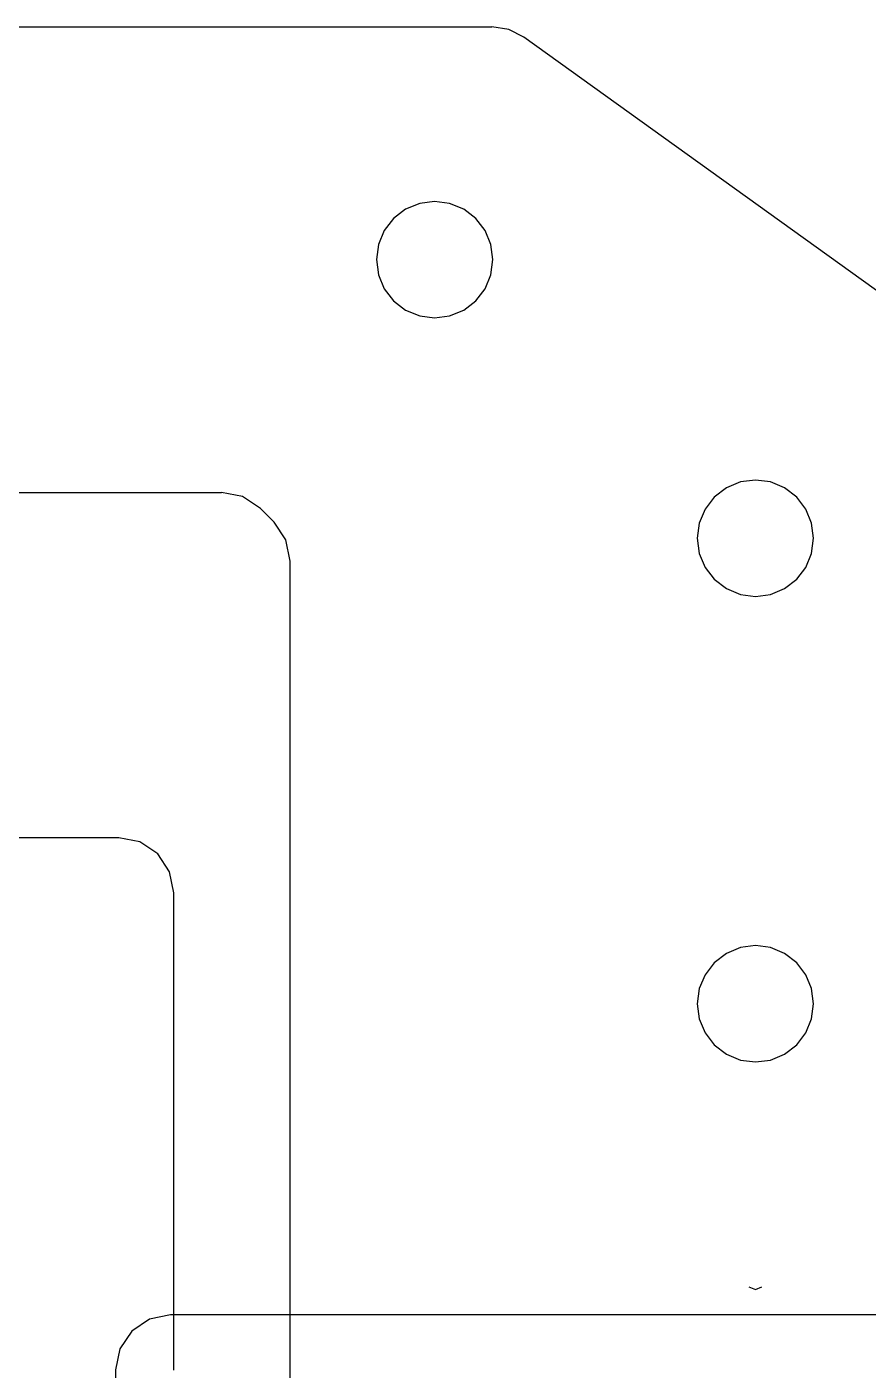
# Model space of a CAD drawing. Extents: x -257 to 298, y -311 to 343.
# Drawn here: x -42.4 to 6.6, y 72.3 to 150.4 of the extents above; entities that cross this region are included whole.
import ezdxf

# ---------------------------------------------------------------- set-up
doc = ezdxf.new("R2010")
doc.units = 0

msp = doc.modelspace()

# ---------------------------------------------------------------- linework, layer by layer
at = {"layer": 'Layer 1'}
for p, q in [((-108.99, 150.449), (-15.3464, 150.449)), ((-108.99, 150.449), (-15.3464, 150.449)), ((-108.99, 150.449), (-15.3464, 150.449)), ((-108.99, 150.449), (-15.3464, 150.449)), ((-108.99, 150.449), (-15.3464, 150.449)), ((-108.99, 150.449), (-15.3464, 150.449)), ((-108.99, 150.449), (-15.3464, 150.449)), ((-108.99, 150.449), (-15.3464, 150.449)), ((-108.99, 150.449), (-15.3464, 150.449)), ((-108.99, 150.449), (-15.3464, 150.449)), ((-14.365326, 150.295391), (-15.34632, 150.449466)), ((-14.365326, 150.295391), (-15.34632, 150.449466)), ((-14.365326, 150.295391), (-15.34632, 150.449466)), ((-14.365326, 150.295391), (-15.34632, 150.449466)), ((-14.365326, 150.295391), (-15.34632, 150.449466)), ((-14.365326, 150.295391), (-15.34632, 150.449466)), ((-14.365326, 150.295391), (-15.34632, 150.449466)), ((-14.365326, 150.295391), (-15.34632, 150.449466)), ((-14.365326, 150.295391), (-15.34632, 150.449466)), ((-14.365326, 150.295391), (-15.34632, 150.449466)), ((-13.4788, 149.848), (-14.365326, 150.295391)), ((-13.4788, 149.848), (-14.365326, 150.295391)), ((-13.4788, 149.848), (-14.365326, 150.295391)), ((-13.4788, 149.848), (-14.365326, 150.295391)), ((-13.4788, 149.848), (-14.365326, 150.295391)), ((-13.4788, 149.848), (-14.365326, 150.295391)), ((-13.4788, 149.848), (-14.365326, 150.295391)), ((-13.4788, 149.848), (-14.365326, 150.295391)), ((-13.4788, 149.848), (-14.365326, 150.295391)), ((-13.4788, 149.848), (-14.365326, 150.295391)), ((25.7608, 121.647), (-13.4788, 149.848)), ((25.7608, 121.647), (-13.4788, 149.848)), ((25.7608, 121.647), (-13.4788, 149.848)), ((25.7608, 121.647), (-13.4788, 149.848)), ((25.7608, 121.647), (-13.4788, 149.848)), ((25.7608, 121.647), (-13.4788, 149.848)), ((25.7608, 121.647), (-13.4788, 149.848)), ((25.7608, 121.647), (-13.4788, 149.848)), ((25.7608, 121.647), (-13.4788, 149.848)), ((25.7608, 121.647), (-13.4788, 149.848)), ((-19.548125, 140.175228), (-20.371995, 139.834934)), ((-19.548125, 140.175228), (-20.371995, 139.834934)), ((-19.548125, 140.175228), (-20.371995, 139.834934)), ((-19.548125, 140.175228), (-20.371995, 139.834934)), ((-19.548125, 140.175228), (-20.371995, 139.834934)), ((-19.548125, 140.175228), (-20.371995, 139.834934)), ((-19.548125, 140.175228), (-20.371995, 139.834934)), ((-19.548125, 140.175228), (-20.371995, 139.834934)), ((-19.548125, 140.175228), (-20.371995, 139.834934)), ((-19.548125, 140.175228), (-20.371995, 139.834934)), ((-18.678665, 140.28866), (-19.548125, 140.175228)), ((-18.678665, 140.28866), (-19.548125, 140.175228)), ((-18.678665, 140.28866), (-19.548125, 140.175228)), ((-18.678665, 140.28866), (-19.548125, 140.175228)), ((-18.678665, 140.28866), (-19.548125, 140.175228)), ((-18.678665, 140.28866), (-19.548125, 140.175228)), ((-18.678665, 140.28866), (-19.548125, 140.175228)), ((-18.678665, 140.28866), (-19.548125, 140.175228)), ((-18.678665, 140.28866), (-19.548125, 140.175228)), ((-18.678665, 140.28866), (-19.548125, 140.175228)), ((-17.809205, 140.175228), (-18.678665, 140.28866)), ((-17.809205, 140.175228), (-18.678665, 140.28866)), ((-17.809205, 140.175228), (-18.678665, 140.28866)), ((-17.809205, 140.175228), (-18.678665, 140.28866)), ((-17.809205, 140.175228), (-18.678665, 140.28866)), ((-17.809205, 140.175228), (-18.678665, 140.28866)), ((-17.809205, 140.175228), (-18.678665, 140.28866)), ((-17.809205, 140.175228), (-18.678665, 140.28866)), ((-17.809205, 140.175228), (-18.678665, 140.28866)), ((-17.809205, 140.175228), (-18.678665, 140.28866)), ((-16.985335, 139.834934), (-17.809205, 140.175228)), ((-16.985335, 139.834934), (-17.809205, 140.175228)), ((-16.985335, 139.834934), (-17.809205, 140.175228)), ((-16.985335, 139.834934), (-17.809205, 140.175228)), ((-16.985335, 139.834934), (-17.809205, 140.175228)), ((-16.985335, 139.834934), (-17.809205, 140.175228)), ((-16.985335, 139.834934), (-17.809205, 140.175228)), ((-16.985335, 139.834934), (-17.809205, 140.175228)), ((-16.985335, 139.834934), (-17.809205, 140.175228)), ((-16.985335, 139.834934), (-17.809205, 140.175228)), ((-21.078634, 139.291589), (-21.611599, 138.59533)), ((-21.078634, 139.291589), (-21.611599, 138.59533)), ((-21.078634, 139.291589), (-21.611599, 138.59533)), ((-21.078634, 139.291589), (-21.611599, 138.59533)), ((-21.078634, 139.291589), (-21.611599, 138.59533)), ((-21.078634, 139.291589), (-21.611599, 138.59533)), ((-21.078634, 139.291589), (-21.611599, 138.59533)), ((-21.078634, 139.291589), (-21.611599, 138.59533)), ((-21.078634, 139.291589), (-21.611599, 138.59533)), ((-21.078634, 139.291589), (-21.611599, 138.59533)), ((-20.371995, 139.834934), (-21.078634, 139.291589)), ((-20.371995, 139.834934), (-21.078634, 139.291589)), ((-20.371995, 139.834934), (-21.078634, 139.291589)), ((-20.371995, 139.834934), (-21.078634, 139.291589)), ((-20.371995, 139.834934), (-21.078634, 139.291589)), ((-20.371995, 139.834934), (-21.078634, 139.291589)), ((-20.371995, 139.834934), (-21.078634, 139.291589)), ((-20.371995, 139.834934), (-21.078634, 139.291589)), ((-20.371995, 139.834934), (-21.078634, 139.291589)), ((-20.371995, 139.834934), (-21.078634, 139.291589)), ((-16.278696, 139.291589), (-16.985335, 139.834934)), ((-16.278696, 139.291589), (-16.985335, 139.834934)), ((-16.278696, 139.291589), (-16.985335, 139.834934)), ((-16.278696, 139.291589), (-16.985335, 139.834934)), ((-16.278696, 139.291589), (-16.985335, 139.834934)), ((-16.278696, 139.291589), (-16.985335, 139.834934)), ((-16.278696, 139.291589), (-16.985335, 139.834934)), ((-16.278696, 139.291589), (-16.985335, 139.834934)), ((-16.278696, 139.291589), (-16.985335, 139.834934)), ((-16.278696, 139.291589), (-16.985335, 139.834934)), ((-15.745731, 138.59533), (-16.278696, 139.291589)), ((-15.745731, 138.59533), (-16.278696, 139.291589)), ((-15.745731, 138.59533), (-16.278696, 139.291589)), ((-15.745731, 138.59533), (-16.278696, 139.291589)), ((-15.745731, 138.59533), (-16.278696, 139.291589)), ((-15.745731, 138.59533), (-16.278696, 139.291589)), ((-15.745731, 138.59533), (-16.278696, 139.291589)), ((-15.745731, 138.59533), (-16.278696, 139.291589)), ((-15.745731, 138.59533), (-16.278696, 139.291589)), ((-15.745731, 138.59533), (-16.278696, 139.291589)), ((-21.611599, 138.59533), (-21.948094, 137.785639)), ((-21.611599, 138.59533), (-21.948094, 137.785639)), ((-21.611599, 138.59533), (-21.948094, 137.785639)), ((-21.611599, 138.59533), (-21.948094, 137.785639)), ((-21.611599, 138.59533), (-21.948094, 137.785639)), ((-21.611599, 138.59533), (-21.948094, 137.785639)), ((-21.611599, 138.59533), (-21.948094, 137.785639)), ((-21.611599, 138.59533), (-21.948094, 137.785639)), ((-21.611599, 138.59533), (-21.948094, 137.785639)), ((-21.611599, 138.59533), (-21.948094, 137.785639)), ((-15.409234, 137.785639), (-15.745731, 138.59533)), ((-15.409234, 137.785639), (-15.745731, 138.59533)), ((-15.409234, 137.785639), (-15.745731, 138.59533)), ((-15.409234, 137.785639), (-15.745731, 138.59533)), ((-15.409234, 137.785639), (-15.745731, 138.59533)), ((-15.409234, 137.785639), (-15.745731, 138.59533)), ((-15.409234, 137.785639), (-15.745731, 138.59533)), ((-15.409234, 137.785639), (-15.745731, 138.59533)), ((-15.409234, 137.785639), (-15.745731, 138.59533)), ((-15.409234, 137.785639), (-15.745731, 138.59533)), ((-21.948094, 137.785639), (-22.065325, 136.902)), ((-21.948094, 137.785639), (-22.065325, 136.902)), ((-21.948094, 137.785639), (-22.065325, 136.902)), ((-21.948094, 137.785639), (-22.065325, 136.902)), ((-21.948094, 137.785639), (-22.065325, 136.902)), ((-21.948094, 137.785639), (-22.065325, 136.902)), ((-21.948094, 137.785639), (-22.065325, 136.902)), ((-21.948094, 137.785639), (-22.065325, 136.902)), ((-21.948094, 137.785639), (-22.065325, 136.902)), ((-21.948094, 137.785639), (-22.065325, 136.902)), ((-15.292, 136.902), (-15.409234, 137.785639)), ((-15.292, 136.902), (-15.409234, 137.785639)), ((-15.292, 136.902), (-15.409234, 137.785639)), ((-15.292, 136.902), (-15.409234, 137.785639)), ((-15.292, 136.902), (-15.409234, 137.785639)), ((-15.292, 136.902), (-15.409234, 137.785639)), ((-15.292, 136.902), (-15.409234, 137.785639)), ((-15.292, 136.902), (-15.409234, 137.785639)), ((-15.292, 136.902), (-15.409234, 137.785639)), ((-15.292, 136.902), (-15.409234, 137.785639)), ((-22.065325, 136.902), (-21.948093, 136.018361)), ((-22.065325, 136.902), (-21.948093, 136.018361)), ((-22.065325, 136.902), (-21.948093, 136.018361)), ((-22.065325, 136.902), (-21.948093, 136.018361)), ((-22.065325, 136.902), (-21.948093, 136.018361)), ((-22.065325, 136.902), (-21.948093, 136.018361)), ((-22.065325, 136.902), (-21.948093, 136.018361)), ((-22.065325, 136.902), (-21.948093, 136.018361)), ((-22.065325, 136.902), (-21.948093, 136.018361)), ((-22.065325, 136.902), (-21.948093, 136.018361)), ((-15.409233, 136.018361), (-15.292003, 136.902)), ((-15.409233, 136.018361), (-15.292003, 136.902)), ((-15.409233, 136.018361), (-15.292003, 136.902)), ((-15.409233, 136.018361), (-15.292003, 136.902)), ((-15.409233, 136.018361), (-15.292003, 136.902)), ((-15.409233, 136.018361), (-15.292003, 136.902)), ((-15.409233, 136.018361), (-15.292003, 136.902)), ((-15.409233, 136.018361), (-15.292003, 136.902)), ((-15.409233, 136.018361), (-15.292003, 136.902)), ((-15.409233, 136.018361), (-15.292003, 136.902)), ((-15.292003, 136.902), (-15.292, 136.902)), ((-15.292003, 136.902), (-15.292, 136.902)), ((-15.292003, 136.902), (-15.292, 136.902)), ((-15.292003, 136.902), (-15.292, 136.902)), ((-15.292003, 136.902), (-15.292, 136.902)), ((-15.292003, 136.902), (-15.292, 136.902)), ((-15.292003, 136.902), (-15.292, 136.902)), ((-15.292003, 136.902), (-15.292, 136.902)), ((-15.292003, 136.902), (-15.292, 136.902)), ((-15.292003, 136.902), (-15.292, 136.902)), ((-21.948093, 136.018361), (-21.611596, 135.20867)), ((-21.948093, 136.018361), (-21.611596, 135.20867)), ((-21.948093, 136.018361), (-21.611596, 135.20867)), ((-21.948093, 136.018361), (-21.611596, 135.20867)), ((-21.948093, 136.018361), (-21.611596, 135.20867)), ((-21.948093, 136.018361), (-21.611596, 135.20867)), ((-21.948093, 136.018361), (-21.611596, 135.20867)), ((-21.948093, 136.018361), (-21.611596, 135.20867)), ((-21.948093, 136.018361), (-21.611596, 135.20867)), ((-21.948093, 136.018361), (-21.611596, 135.20867)), ((-15.745729, 135.20867), (-15.409233, 136.018361)), ((-15.745729, 135.20867), (-15.409233, 136.018361)), ((-15.745729, 135.20867), (-15.409233, 136.018361)), ((-15.745729, 135.20867), (-15.409233, 136.018361)), ((-15.745729, 135.20867), (-15.409233, 136.018361)), ((-15.745729, 135.20867), (-15.409233, 136.018361)), ((-15.745729, 135.20867), (-15.409233, 136.018361)), ((-15.745729, 135.20867), (-15.409233, 136.018361)), ((-15.745729, 135.20867), (-15.409233, 136.018361)), ((-15.745729, 135.20867), (-15.409233, 136.018361)), ((-21.611596, 135.20867), (-21.078631, 134.512411)), ((-21.611596, 135.20867), (-21.078631, 134.512411)), ((-21.611596, 135.20867), (-21.078631, 134.512411)), ((-21.611596, 135.20867), (-21.078631, 134.512411)), ((-21.611596, 135.20867), (-21.078631, 134.512411)), ((-21.611596, 135.20867), (-21.078631, 134.512411)), ((-21.611596, 135.20867), (-21.078631, 134.512411)), ((-21.611596, 135.20867), (-21.078631, 134.512411)), ((-21.611596, 135.20867), (-21.078631, 134.512411)), ((-21.611596, 135.20867), (-21.078631, 134.512411)), ((-21.078631, 134.512411), (-20.371993, 133.969066)), ((-21.078631, 134.512411), (-20.371993, 133.969066)), ((-21.078631, 134.512411), (-20.371993, 133.969066)), ((-21.078631, 134.512411), (-20.371993, 133.969066)), ((-21.078631, 134.512411), (-20.371993, 133.969066)), ((-21.078631, 134.512411), (-20.371993, 133.969066)), ((-21.078631, 134.512411), (-20.371993, 133.969066)), ((-21.078631, 134.512411), (-20.371993, 133.969066)), ((-21.078631, 134.512411), (-20.371993, 133.969066)), ((-21.078631, 134.512411), (-20.371993, 133.969066)), ((-16.985333, 133.969066), (-16.278694, 134.512411)), ((-16.985333, 133.969066), (-16.278694, 134.512411)), ((-16.985333, 133.969066), (-16.278694, 134.512411)), ((-16.985333, 133.969066), (-16.278694, 134.512411)), ((-16.985333, 133.969066), (-16.278694, 134.512411)), ((-16.985333, 133.969066), (-16.278694, 134.512411)), ((-16.985333, 133.969066), (-16.278694, 134.512411)), ((-16.985333, 133.969066), (-16.278694, 134.512411)), ((-16.985333, 133.969066), (-16.278694, 134.512411)), ((-16.985333, 133.969066), (-16.278694, 134.512411)), ((-16.278694, 134.512411), (-15.745729, 135.20867)), ((-16.278694, 134.512411), (-15.745729, 135.20867)), ((-16.278694, 134.512411), (-15.745729, 135.20867)), ((-16.278694, 134.512411), (-15.745729, 135.20867)), ((-16.278694, 134.512411), (-15.745729, 135.20867)), ((-16.278694, 134.512411), (-15.745729, 135.20867)), ((-16.278694, 134.512411), (-15.745729, 135.20867)), ((-16.278694, 134.512411), (-15.745729, 135.20867)), ((-16.278694, 134.512411), (-15.745729, 135.20867)), ((-16.278694, 134.512411), (-15.745729, 135.20867)), ((-20.371993, 133.969066), (-19.548123, 133.628772)), ((-20.371993, 133.969066), (-19.548123, 133.628772)), ((-20.371993, 133.969066), (-19.548123, 133.628772)), ((-20.371993, 133.969066), (-19.548123, 133.628772)), ((-20.371993, 133.969066), (-19.548123, 133.628772)), ((-20.371993, 133.969066), (-19.548123, 133.628772)), ((-20.371993, 133.969066), (-19.548123, 133.628772)), ((-20.371993, 133.969066), (-19.548123, 133.628772)), ((-20.371993, 133.969066), (-19.548123, 133.628772)), ((-20.371993, 133.969066), (-19.548123, 133.628772)), ((-17.809202, 133.628772), (-16.985333, 133.969066)), ((-17.809202, 133.628772), (-16.985333, 133.969066)), ((-17.809202, 133.628772), (-16.985333, 133.969066)), ((-17.809202, 133.628772), (-16.985333, 133.969066)), ((-17.809202, 133.628772), (-16.985333, 133.969066)), ((-17.809202, 133.628772), (-16.985333, 133.969066)), ((-17.809202, 133.628772), (-16.985333, 133.969066)), ((-17.809202, 133.628772), (-16.985333, 133.969066)), ((-17.809202, 133.628772), (-16.985333, 133.969066)), ((-17.809202, 133.628772), (-16.985333, 133.969066)), ((-19.548123, 133.628772), (-18.678663, 133.51534)), ((-19.548123, 133.628772), (-18.678663, 133.51534)), ((-19.548123, 133.628772), (-18.678663, 133.51534)), ((-19.548123, 133.628772), (-18.678663, 133.51534)), ((-19.548123, 133.628772), (-18.678663, 133.51534)), ((-19.548123, 133.628772), (-18.678663, 133.51534)), ((-19.548123, 133.628772), (-18.678663, 133.51534)), ((-19.548123, 133.628772), (-18.678663, 133.51534)), ((-19.548123, 133.628772), (-18.678663, 133.51534)), ((-19.548123, 133.628772), (-18.678663, 133.51534)), ((-18.678663, 133.51534), (-17.809202, 133.628772)), ((-18.678663, 133.51534), (-17.809202, 133.628772)), ((-18.678663, 133.51534), (-17.809202, 133.628772)), ((-18.678663, 133.51534), (-17.809202, 133.628772)), ((-18.678663, 133.51534), (-17.809202, 133.628772)), ((-18.678663, 133.51534), (-17.809202, 133.628772)), ((-18.678663, 133.51534), (-17.809202, 133.628772)), ((-18.678663, 133.51534), (-17.809202, 133.628772)), ((-18.678663, 133.51534), (-17.809202, 133.628772)), ((-18.678663, 133.51534), (-17.809202, 133.628772)), ((-1.693335, 123.621934), (-2.399974, 123.078589)), ((-1.693335, 123.621934), (-2.399974, 123.078589)), ((-1.693335, 123.621934), (-2.399974, 123.078589)), ((-1.693335, 123.621934), (-2.399974, 123.078589)), ((-1.693335, 123.621934), (-2.399974, 123.078589)), ((-1.693335, 123.621934), (-2.399974, 123.078589)), ((-1.693335, 123.621934), (-2.399974, 123.078589)), ((-1.693335, 123.621934), (-2.399974, 123.078589)), ((-1.693335, 123.621934), (-2.399974, 123.078589)), ((-1.693335, 123.621934), (-2.399974, 123.078589)), ((-0.869465, 123.962228), (-1.693335, 123.621934)), ((-0.869465, 123.962228), (-1.693335, 123.621934)), ((-0.869465, 123.962228), (-1.693335, 123.621934)), ((-0.869465, 123.962228), (-1.693335, 123.621934)), ((-0.869465, 123.962228), (-1.693335, 123.621934)), ((-0.869465, 123.962228), (-1.693335, 123.621934)), ((-0.869465, 123.962228), (-1.693335, 123.621934)), ((-0.869465, 123.962228), (-1.693335, 123.621934)), ((-0.869465, 123.962228), (-1.693335, 123.621934)), ((-0.869465, 123.962228), (-1.693335, 123.621934)), ((-0.000005, 124.07566), (-0.869465, 123.962228)), ((-0.000005, 124.07566), (-0.869465, 123.962228)), ((-0.000005, 124.07566), (-0.869465, 123.962228)), ((-0.000005, 124.07566), (-0.869465, 123.962228)), ((-0.000005, 124.07566), (-0.869465, 123.962228)), ((-0.000005, 124.07566), (-0.869465, 123.962228)), ((-0.000005, 124.07566), (-0.869465, 123.962228)), ((-0.000005, 124.07566), (-0.869465, 123.962228)), ((-0.000005, 124.07566), (-0.869465, 123.962228)), ((-0.000005, 124.07566), (-0.869465, 123.962228)), ((0.869455, 123.962228), (-0.000005, 124.07566)), ((0.869455, 123.962228), (-0.000005, 124.07566)), ((0.869455, 123.962228), (-0.000005, 124.07566)), ((0.869455, 123.962228), (-0.000005, 124.07566)), ((0.869455, 123.962228), (-0.000005, 124.07566)), ((0.869455, 123.962228), (-0.000005, 124.07566)), ((0.869455, 123.962228), (-0.000005, 124.07566)), ((0.869455, 123.962228), (-0.000005, 124.07566)), ((0.869455, 123.962228), (-0.000005, 124.07566)), ((0.869455, 123.962228), (-0.000005, 124.07566)), ((1.693325, 123.621934), (0.869455, 123.962228)), ((1.693325, 123.621934), (0.869455, 123.962228)), ((1.693325, 123.621934), (0.869455, 123.962228)), ((1.693325, 123.621934), (0.869455, 123.962228)), ((1.693325, 123.621934), (0.869455, 123.962228)), ((1.693325, 123.621934), (0.869455, 123.962228)), ((1.693325, 123.621934), (0.869455, 123.962228)), ((1.693325, 123.621934), (0.869455, 123.962228)), ((1.693325, 123.621934), (0.869455, 123.962228)), ((1.693325, 123.621934), (0.869455, 123.962228)), ((2.399964, 123.078589), (1.693325, 123.621934)), ((2.399964, 123.078589), (1.693325, 123.621934)), ((2.399964, 123.078589), (1.693325, 123.621934)), ((2.399964, 123.078589), (1.693325, 123.621934)), ((2.399964, 123.078589), (1.693325, 123.621934)), ((2.399964, 123.078589), (1.693325, 123.621934)), ((2.399964, 123.078589), (1.693325, 123.621934)), ((2.399964, 123.078589), (1.693325, 123.621934)), ((2.399964, 123.078589), (1.693325, 123.621934)), ((2.399964, 123.078589), (1.693325, 123.621934)), ((-97.7679, 123.356), (-31.0853, 123.356)), ((-97.7679, 123.356), (-31.0853, 123.356)), ((-97.7679, 123.356), (-31.0853, 123.356)), ((-97.7679, 123.356), (-31.0853, 123.356)), ((-97.7679, 123.356), (-31.0853, 123.356)), ((-97.7679, 123.356), (-31.0853, 123.356)), ((-97.7679, 123.356), (-31.0853, 123.356)), ((-97.7679, 123.356), (-31.0853, 123.356)), ((-97.7679, 123.356), (-31.0853, 123.356)), ((-97.7679, 123.356), (-31.0853, 123.356)), ((-29.860854, 123.112671), (-31.08544, 123.356256)), ((-29.860854, 123.112671), (-31.08544, 123.356256)), ((-29.860854, 123.112671), (-31.08544, 123.356256)), ((-29.860854, 123.112671), (-31.08544, 123.356256)), ((-29.860854, 123.112671), (-31.08544, 123.356256)), ((-29.860854, 123.112671), (-31.08544, 123.356256)), ((-29.860854, 123.112671), (-31.08544, 123.356256)), ((-29.860854, 123.112671), (-31.08544, 123.356256)), ((-29.860854, 123.112671), (-31.08544, 123.356256)), ((-29.860854, 123.112671), (-31.08544, 123.356256)), ((-28.8227, 122.419), (-29.860854, 123.112671)), ((-28.8227, 122.419), (-29.860854, 123.112671)), ((-28.8227, 122.419), (-29.860854, 123.112671)), ((-28.8227, 122.419), (-29.860854, 123.112671)), ((-28.8227, 122.419), (-29.860854, 123.112671)), ((-28.8227, 122.419), (-29.860854, 123.112671)), ((-28.8227, 122.419), (-29.860854, 123.112671)), ((-28.8227, 122.419), (-29.860854, 123.112671)), ((-28.8227, 122.419), (-29.860854, 123.112671)), ((-28.8227, 122.419), (-29.860854, 123.112671)), ((-2.399974, 123.078589), (-2.932939, 122.38233)), ((-2.399974, 123.078589), (-2.932939, 122.38233)), ((-2.399974, 123.078589), (-2.932939, 122.38233)), ((-2.399974, 123.078589), (-2.932939, 122.38233)), ((-2.399974, 123.078589), (-2.932939, 122.38233)), ((-2.399974, 123.078589), (-2.932939, 122.38233)), ((-2.399974, 123.078589), (-2.932939, 122.38233)), ((-2.399974, 123.078589), (-2.932939, 122.38233)), ((-2.399974, 123.078589), (-2.932939, 122.38233)), ((-2.399974, 123.078589), (-2.932939, 122.38233)), ((2.932929, 122.38233), (2.399964, 123.078589)), ((2.932929, 122.38233), (2.399964, 123.078589)), ((2.932929, 122.38233), (2.399964, 123.078589)), ((2.932929, 122.38233), (2.399964, 123.078589)), ((2.932929, 122.38233), (2.399964, 123.078589)), ((2.932929, 122.38233), (2.399964, 123.078589)), ((2.932929, 122.38233), (2.399964, 123.078589)), ((2.932929, 122.38233), (2.399964, 123.078589)), ((2.932929, 122.38233), (2.399964, 123.078589)), ((2.932929, 122.38233), (2.399964, 123.078589)), ((-28.8228, 122.419), (-28.030603, 121.626803)), ((-28.8228, 122.419), (-28.030603, 121.626803)), ((-28.8228, 122.419), (-28.030603, 121.626803)), ((-28.8228, 122.419), (-28.030603, 121.626803)), ((-28.8228, 122.419), (-28.030603, 121.626803)), ((-28.8228, 122.419), (-28.030603, 121.626803)), ((-28.8228, 122.419), (-28.030603, 121.626803)), ((-28.8228, 122.419), (-28.030603, 121.626803)), ((-28.8228, 122.419), (-28.030603, 121.626803)), ((-28.8228, 122.419), (-28.030603, 121.626803)), ((-2.932939, 122.38233), (-3.269434, 121.572639)), ((-2.932939, 122.38233), (-3.269434, 121.572639)), ((-2.932939, 122.38233), (-3.269434, 121.572639)), ((-2.932939, 122.38233), (-3.269434, 121.572639)), ((-2.932939, 122.38233), (-3.269434, 121.572639)), ((-2.932939, 122.38233), (-3.269434, 121.572639)), ((-2.932939, 122.38233), (-3.269434, 121.572639)), ((-2.932939, 122.38233), (-3.269434, 121.572639)), ((-2.932939, 122.38233), (-3.269434, 121.572639)), ((-2.932939, 122.38233), (-3.269434, 121.572639)), ((3.269426, 121.572639), (2.932929, 122.38233)), ((3.269426, 121.572639), (2.932929, 122.38233)), ((3.269426, 121.572639), (2.932929, 122.38233)), ((3.269426, 121.572639), (2.932929, 122.38233)), ((3.269426, 121.572639), (2.932929, 122.38233)), ((3.269426, 121.572639), (2.932929, 122.38233)), ((3.269426, 121.572639), (2.932929, 122.38233)), ((3.269426, 121.572639), (2.932929, 122.38233)), ((3.269426, 121.572639), (2.932929, 122.38233)), ((3.269426, 121.572639), (2.932929, 122.38233)), ((-27.336886, 120.588586), (-28.030558, 121.62674)), ((-27.336886, 120.588586), (-28.030558, 121.62674)), ((-27.336886, 120.588586), (-28.030558, 121.62674)), ((-27.336886, 120.588586), (-28.030558, 121.62674)), ((-27.336886, 120.588586), (-28.030558, 121.62674)), ((-27.336886, 120.588586), (-28.030558, 121.62674)), ((-27.336886, 120.588586), (-28.030558, 121.62674)), ((-27.336886, 120.588586), (-28.030558, 121.62674)), ((-27.336886, 120.588586), (-28.030558, 121.62674)), ((-27.336886, 120.588586), (-28.030558, 121.62674)), ((-3.269434, 121.572639), (-3.386665, 120.689)), ((-3.269434, 121.572639), (-3.386665, 120.689)), ((-3.269434, 121.572639), (-3.386665, 120.689)), ((-3.269434, 121.572639), (-3.386665, 120.689)), ((-3.269434, 121.572639), (-3.386665, 120.689)), ((-3.269434, 121.572639), (-3.386665, 120.689)), ((-3.269434, 121.572639), (-3.386665, 120.689)), ((-3.269434, 121.572639), (-3.386665, 120.689)), ((-3.269434, 121.572639), (-3.386665, 120.689)), ((-3.269434, 121.572639), (-3.386665, 120.689)), ((3.38666, 120.689), (3.269426, 121.572639)), ((3.38666, 120.689), (3.269426, 121.572639)), ((3.38666, 120.689), (3.269426, 121.572639)), ((3.38666, 120.689), (3.269426, 121.572639)), ((3.38666, 120.689), (3.269426, 121.572639)), ((3.38666, 120.689), (3.269426, 121.572639)), ((3.38666, 120.689), (3.269426, 121.572639)), ((3.38666, 120.689), (3.269426, 121.572639)), ((3.38666, 120.689), (3.269426, 121.572639)), ((3.38666, 120.689), (3.269426, 121.572639)), ((-27.0933, 119.364), (-27.336886, 120.588586)), ((-27.0933, 119.364), (-27.336886, 120.588586)), ((-27.0933, 119.364), (-27.336886, 120.588586)), ((-27.0933, 119.364), (-27.336886, 120.588586)), ((-27.0933, 119.364), (-27.336886, 120.588586)), ((-27.0933, 119.364), (-27.336886, 120.588586)), ((-27.0933, 119.364), (-27.336886, 120.588586)), ((-27.0933, 119.364), (-27.336886, 120.588586)), ((-27.0933, 119.364), (-27.336886, 120.588586)), ((-27.0933, 119.364), (-27.336886, 120.588586)), ((-3.386665, 120.689), (-3.269433, 119.805361)), ((-3.386665, 120.689), (-3.269433, 119.805361)), ((-3.386665, 120.689), (-3.269433, 119.805361)), ((-3.386665, 120.689), (-3.269433, 119.805361)), ((-3.386665, 120.689), (-3.269433, 119.805361)), ((-3.386665, 120.689), (-3.269433, 119.805361)), ((-3.386665, 120.689), (-3.269433, 119.805361)), ((-3.386665, 120.689), (-3.269433, 119.805361)), ((-3.386665, 120.689), (-3.269433, 119.805361)), ((-3.386665, 120.689), (-3.269433, 119.805361)), ((3.269427, 119.805361), (3.386658, 120.689)), ((3.269427, 119.805361), (3.386658, 120.689)), ((3.269427, 119.805361), (3.386658, 120.689)), ((3.269427, 119.805361), (3.386658, 120.689)), ((3.269427, 119.805361), (3.386658, 120.689)), ((3.269427, 119.805361), (3.386658, 120.689)), ((3.269427, 119.805361), (3.386658, 120.689)), ((3.269427, 119.805361), (3.386658, 120.689)), ((3.269427, 119.805361), (3.386658, 120.689)), ((3.269427, 119.805361), (3.386658, 120.689)), ((3.386658, 120.689), (3.38666, 120.689)), ((3.386658, 120.689), (3.38666, 120.689)), ((3.386658, 120.689), (3.38666, 120.689)), ((3.386658, 120.689), (3.38666, 120.689)), ((3.386658, 120.689), (3.38666, 120.689)), ((3.386658, 120.689), (3.38666, 120.689)), ((3.386658, 120.689), (3.38666, 120.689)), ((3.386658, 120.689), (3.38666, 120.689)), ((3.386658, 120.689), (3.38666, 120.689)), ((3.386658, 120.689), (3.38666, 120.689)), ((-3.269433, 119.805361), (-2.932936, 118.99567)), ((-3.269433, 119.805361), (-2.932936, 118.99567)), ((-3.269433, 119.805361), (-2.932936, 118.99567)), ((-3.269433, 119.805361), (-2.932936, 118.99567)), ((-3.269433, 119.805361), (-2.932936, 118.99567)), ((-3.269433, 119.805361), (-2.932936, 118.99567)), ((-3.269433, 119.805361), (-2.932936, 118.99567)), ((-3.269433, 119.805361), (-2.932936, 118.99567)), ((-3.269433, 119.805361), (-2.932936, 118.99567)), ((-3.269433, 119.805361), (-2.932936, 118.99567)), ((2.932931, 118.99567), (3.269427, 119.805361)), ((2.932931, 118.99567), (3.269427, 119.805361)), ((2.932931, 118.99567), (3.269427, 119.805361)), ((2.932931, 118.99567), (3.269427, 119.805361)), ((2.932931, 118.99567), (3.269427, 119.805361)), ((2.932931, 118.99567), (3.269427, 119.805361)), ((2.932931, 118.99567), (3.269427, 119.805361)), ((2.932931, 118.99567), (3.269427, 119.805361)), ((2.932931, 118.99567), (3.269427, 119.805361)), ((2.932931, 118.99567), (3.269427, 119.805361)), ((-27.0933, -68.1111), (-27.0933, 119.364)), ((-27.0933, -68.1111), (-27.0933, 119.364)), ((-27.0933, -68.1111), (-27.0933, 119.364)), ((-27.0933, -68.1111), (-27.0933, 119.364)), ((-27.0933, -68.1111), (-27.0933, 119.364)), ((-27.0933, -68.1111), (-27.0933, 119.364)), ((-27.0933, -68.1111), (-27.0933, 119.364)), ((-27.0933, -68.1111), (-27.0933, 119.364)), ((-27.0933, -68.1111), (-27.0933, 119.364)), ((-27.0933, -68.1111), (-27.0933, 119.364)), ((-2.932936, 118.99567), (-2.399971, 118.299411)), ((-2.932936, 118.99567), (-2.399971, 118.299411)), ((-2.932936, 118.99567), (-2.399971, 118.299411)), ((-2.932936, 118.99567), (-2.399971, 118.299411)), ((-2.932936, 118.99567), (-2.399971, 118.299411)), ((-2.932936, 118.99567), (-2.399971, 118.299411)), ((-2.932936, 118.99567), (-2.399971, 118.299411)), ((-2.932936, 118.99567), (-2.399971, 118.299411)), ((-2.932936, 118.99567), (-2.399971, 118.299411)), ((-2.932936, 118.99567), (-2.399971, 118.299411)), ((2.399966, 118.299411), (2.932931, 118.99567)), ((2.399966, 118.299411), (2.932931, 118.99567)), ((2.399966, 118.299411), (2.932931, 118.99567)), ((2.399966, 118.299411), (2.932931, 118.99567)), ((2.399966, 118.299411), (2.932931, 118.99567)), ((2.399966, 118.299411), (2.932931, 118.99567)), ((2.399966, 118.299411), (2.932931, 118.99567)), ((2.399966, 118.299411), (2.932931, 118.99567)), ((2.399966, 118.299411), (2.932931, 118.99567)), ((2.399966, 118.299411), (2.932931, 118.99567)), ((-2.399971, 118.299411), (-1.693333, 117.756066)), ((-2.399971, 118.299411), (-1.693333, 117.756066)), ((-2.399971, 118.299411), (-1.693333, 117.756066)), ((-2.399971, 118.299411), (-1.693333, 117.756066)), ((-2.399971, 118.299411), (-1.693333, 117.756066)), ((-2.399971, 118.299411), (-1.693333, 117.756066)), ((-2.399971, 118.299411), (-1.693333, 117.756066)), ((-2.399971, 118.299411), (-1.693333, 117.756066)), ((-2.399971, 118.299411), (-1.693333, 117.756066)), ((-2.399971, 118.299411), (-1.693333, 117.756066)), ((1.693327, 117.756066), (2.399966, 118.299411)), ((1.693327, 117.756066), (2.399966, 118.299411)), ((1.693327, 117.756066), (2.399966, 118.299411)), ((1.693327, 117.756066), (2.399966, 118.299411)), ((1.693327, 117.756066), (2.399966, 118.299411)), ((1.693327, 117.756066), (2.399966, 118.299411)), ((1.693327, 117.756066), (2.399966, 118.299411)), ((1.693327, 117.756066), (2.399966, 118.299411)), ((1.693327, 117.756066), (2.399966, 118.299411)), ((1.693327, 117.756066), (2.399966, 118.299411)), ((-1.693333, 117.756066), (-0.869463, 117.415772)), ((-1.693333, 117.756066), (-0.869463, 117.415772)), ((-1.693333, 117.756066), (-0.869463, 117.415772)), ((-1.693333, 117.756066), (-0.869463, 117.415772)), ((-1.693333, 117.756066), (-0.869463, 117.415772)), ((-1.693333, 117.756066), (-0.869463, 117.415772)), ((-1.693333, 117.756066), (-0.869463, 117.415772)), ((-1.693333, 117.756066), (-0.869463, 117.415772)), ((-1.693333, 117.756066), (-0.869463, 117.415772)), ((-1.693333, 117.756066), (-0.869463, 117.415772)), ((-0.869463, 117.415772), (-0.000003, 117.30234)), ((-0.869463, 117.415772), (-0.000003, 117.30234)), ((-0.869463, 117.415772), (-0.000003, 117.30234)), ((-0.869463, 117.415772), (-0.000003, 117.30234)), ((-0.869463, 117.415772), (-0.000003, 117.30234)), ((-0.869463, 117.415772), (-0.000003, 117.30234)), ((-0.869463, 117.415772), (-0.000003, 117.30234)), ((-0.869463, 117.415772), (-0.000003, 117.30234)), ((-0.869463, 117.415772), (-0.000003, 117.30234)), ((-0.869463, 117.415772), (-0.000003, 117.30234)), ((-0.000003, 117.30234), (0.869458, 117.415772)), ((-0.000003, 117.30234), (0.869458, 117.415772)), ((-0.000003, 117.30234), (0.869458, 117.415772)), ((-0.000003, 117.30234), (0.869458, 117.415772)), ((-0.000003, 117.30234), (0.869458, 117.415772)), ((-0.000003, 117.30234), (0.869458, 117.415772)), ((-0.000003, 117.30234), (0.869458, 117.415772)), ((-0.000003, 117.30234), (0.869458, 117.415772)), ((-0.000003, 117.30234), (0.869458, 117.415772)), ((-0.000003, 117.30234), (0.869458, 117.415772)), ((0.869458, 117.415772), (1.693327, 117.756066)), ((0.869458, 117.415772), (1.693327, 117.756066)), ((0.869458, 117.415772), (1.693327, 117.756066)), ((0.869458, 117.415772), (1.693327, 117.756066)), ((0.869458, 117.415772), (1.693327, 117.756066)), ((0.869458, 117.415772), (1.693327, 117.756066)), ((0.869458, 117.415772), (1.693327, 117.756066)), ((0.869458, 117.415772), (1.693327, 117.756066)), ((0.869458, 117.415772), (1.693327, 117.756066)), ((0.869458, 117.415772), (1.693327, 117.756066)), ((-37.0668, 103.26), (-52.3412, 103.26)), ((-37.0668, 103.26), (-52.3412, 103.26)), ((-37.0668, 103.26), (-52.3412, 103.26)), ((-37.0668, 103.26), (-52.3412, 103.26)), ((-37.0668, 103.26), (-52.3412, 103.26)), ((-37.0668, 103.26), (-52.3412, 103.26)), ((-37.0668, 103.26), (-52.3412, 103.26)), ((-35.842013, 103.016415), (-37.0666, 103.26)), ((-35.842013, 103.016415), (-37.0666, 103.26)), ((-35.842013, 103.016415), (-37.0666, 103.26)), ((-35.842013, 103.016415), (-37.0666, 103.26)), ((-35.842013, 103.016415), (-37.0666, 103.26)), ((-35.842013, 103.016415), (-37.0666, 103.26)), ((-35.842013, 103.016415), (-37.0666, 103.26)), ((-34.803858, 102.322742), (-35.842013, 103.016415)), ((-34.803858, 102.322742), (-35.842013, 103.016415)), ((-34.803858, 102.322742), (-35.842013, 103.016415)), ((-34.803858, 102.322742), (-35.842013, 103.016415)), ((-34.803858, 102.322742), (-35.842013, 103.016415)), ((-34.803858, 102.322742), (-35.842013, 103.016415)), ((-34.803858, 102.322742), (-35.842013, 103.016415)), ((-34.110185, 101.284587), (-34.803858, 102.322742)), ((-34.110185, 101.284587), (-34.803858, 102.322742)), ((-34.110185, 101.284587), (-34.803858, 102.322742)), ((-34.110185, 101.284587), (-34.803858, 102.322742)), ((-34.110185, 101.284587), (-34.803858, 102.322742)), ((-34.110185, 101.284587), (-34.803858, 102.322742)), ((-34.110185, 101.284587), (-34.803858, 102.322742)), ((-33.8666, 100.06), (-34.110185, 101.284587)), ((-33.8666, 100.06), (-34.110185, 101.284587)), ((-33.8666, 100.06), (-34.110185, 101.284587)), ((-33.8666, 100.06), (-34.110185, 101.284587)), ((-33.8666, 100.06), (-34.110185, 101.284587)), ((-33.8666, 100.06), (-34.110185, 101.284587)), ((-33.8666, 100.06), (-34.110185, 101.284587)), ((-33.8666, 72.2757), (-33.8666, 100.06)), ((-33.8666, 72.2757), (-33.8666, 100.06)), ((-33.8666, 72.2757), (-33.8666, 100.06)), ((-33.8666, 72.2757), (-33.8666, 100.06)), ((-33.8666, 72.2757), (-33.8666, 100.06)), ((-33.8666, 72.2757), (-33.8666, 100.06)), ((-33.8666, 72.2757), (-33.8666, 100.06)), ((-0.000005, 96.98256), (-0.869465, 96.869128)), ((-0.000005, 96.98256), (-0.869465, 96.869128)), ((-0.000005, 96.98256), (-0.869465, 96.869128)), ((-0.000005, 96.98256), (-0.869465, 96.869128)), ((-0.000005, 96.98256), (-0.869465, 96.869128)), ((-0.000005, 96.98256), (-0.869465, 96.869128)), ((-0.000005, 96.98256), (-0.869465, 96.869128)), ((-0.000005, 96.98256), (-0.869465, 96.869128)), ((-0.000005, 96.98256), (-0.869465, 96.869128)), ((-0.000005, 96.98256), (-0.869465, 96.869128)), ((0.869455, 96.869128), (-0.000005, 96.98256)), ((0.869455, 96.869128), (-0.000005, 96.98256)), ((0.869455, 96.869128), (-0.000005, 96.98256)), ((0.869455, 96.869128), (-0.000005, 96.98256)), ((0.869455, 96.869128), (-0.000005, 96.98256)), ((0.869455, 96.869128), (-0.000005, 96.98256)), ((0.869455, 96.869128), (-0.000005, 96.98256)), ((0.869455, 96.869128), (-0.000005, 96.98256)), ((0.869455, 96.869128), (-0.000005, 96.98256)), ((0.869455, 96.869128), (-0.000005, 96.98256)), ((-1.693335, 96.528834), (-2.399974, 95.985489)), ((-1.693335, 96.528834), (-2.399974, 95.985489)), ((-1.693335, 96.528834), (-2.399974, 95.985489)), ((-1.693335, 96.528834), (-2.399974, 95.985489)), ((-1.693335, 96.528834), (-2.399974, 95.985489)), ((-1.693335, 96.528834), (-2.399974, 95.985489)), ((-1.693335, 96.528834), (-2.399974, 95.985489)), ((-1.693335, 96.528834), (-2.399974, 95.985489)), ((-1.693335, 96.528834), (-2.399974, 95.985489)), ((-1.693335, 96.528834), (-2.399974, 95.985489)), ((-0.869465, 96.869128), (-1.693335, 96.528834)), ((-0.869465, 96.869128), (-1.693335, 96.528834)), ((-0.869465, 96.869128), (-1.693335, 96.528834)), ((-0.869465, 96.869128), (-1.693335, 96.528834)), ((-0.869465, 96.869128), (-1.693335, 96.528834)), ((-0.869465, 96.869128), (-1.693335, 96.528834)), ((-0.869465, 96.869128), (-1.693335, 96.528834)), ((-0.869465, 96.869128), (-1.693335, 96.528834)), ((-0.869465, 96.869128), (-1.693335, 96.528834)), ((-0.869465, 96.869128), (-1.693335, 96.528834)), ((1.693325, 96.528834), (0.869455, 96.869128)), ((1.693325, 96.528834), (0.869455, 96.869128)), ((1.693325, 96.528834), (0.869455, 96.869128)), ((1.693325, 96.528834), (0.869455, 96.869128)), ((1.693325, 96.528834), (0.869455, 96.869128)), ((1.693325, 96.528834), (0.869455, 96.869128)), ((1.693325, 96.528834), (0.869455, 96.869128)), ((1.693325, 96.528834), (0.869455, 96.869128)), ((1.693325, 96.528834), (0.869455, 96.869128)), ((1.693325, 96.528834), (0.869455, 96.869128)), ((2.399964, 95.985489), (1.693325, 96.528834)), ((2.399964, 95.985489), (1.693325, 96.528834)), ((2.399964, 95.985489), (1.693325, 96.528834)), ((2.399964, 95.985489), (1.693325, 96.528834)), ((2.399964, 95.985489), (1.693325, 96.528834)), ((2.399964, 95.985489), (1.693325, 96.528834)), ((2.399964, 95.985489), (1.693325, 96.528834)), ((2.399964, 95.985489), (1.693325, 96.528834)), ((2.399964, 95.985489), (1.693325, 96.528834)), ((2.399964, 95.985489), (1.693325, 96.528834)), ((-2.399974, 95.985489), (-2.932939, 95.28923)), ((-2.399974, 95.985489), (-2.932939, 95.28923)), ((-2.399974, 95.985489), (-2.932939, 95.28923)), ((-2.399974, 95.985489), (-2.932939, 95.28923)), ((-2.399974, 95.985489), (-2.932939, 95.28923)), ((-2.399974, 95.985489), (-2.932939, 95.28923)), ((-2.399974, 95.985489), (-2.932939, 95.28923)), ((-2.399974, 95.985489), (-2.932939, 95.28923)), ((-2.399974, 95.985489), (-2.932939, 95.28923)), ((-2.399974, 95.985489), (-2.932939, 95.28923)), ((2.932929, 95.28923), (2.399964, 95.985489)), ((2.932929, 95.28923), (2.399964, 95.985489)), ((2.932929, 95.28923), (2.399964, 95.985489)), ((2.932929, 95.28923), (2.399964, 95.985489)), ((2.932929, 95.28923), (2.399964, 95.985489)), ((2.932929, 95.28923), (2.399964, 95.985489)), ((2.932929, 95.28923), (2.399964, 95.985489)), ((2.932929, 95.28923), (2.399964, 95.985489)), ((2.932929, 95.28923), (2.399964, 95.985489)), ((2.932929, 95.28923), (2.399964, 95.985489)), ((-2.932939, 95.28923), (-3.269434, 94.479539)), ((-2.932939, 95.28923), (-3.269434, 94.479539)), ((-2.932939, 95.28923), (-3.269434, 94.479539)), ((-2.932939, 95.28923), (-3.269434, 94.479539)), ((-2.932939, 95.28923), (-3.269434, 94.479539)), ((-2.932939, 95.28923), (-3.269434, 94.479539)), ((-2.932939, 95.28923), (-3.269434, 94.479539)), ((-2.932939, 95.28923), (-3.269434, 94.479539)), ((-2.932939, 95.28923), (-3.269434, 94.479539)), ((-2.932939, 95.28923), (-3.269434, 94.479539)), ((3.269426, 94.479539), (2.932929, 95.28923)), ((3.269426, 94.479539), (2.932929, 95.28923)), ((3.269426, 94.479539), (2.932929, 95.28923)), ((3.269426, 94.479539), (2.932929, 95.28923)), ((3.269426, 94.479539), (2.932929, 95.28923)), ((3.269426, 94.479539), (2.932929, 95.28923)), ((3.269426, 94.479539), (2.932929, 95.28923)), ((3.269426, 94.479539), (2.932929, 95.28923)), ((3.269426, 94.479539), (2.932929, 95.28923)), ((3.269426, 94.479539), (2.932929, 95.28923)), ((-3.269434, 94.479539), (-3.386665, 93.5959)), ((-3.269434, 94.479539), (-3.386665, 93.5959)), ((-3.269434, 94.479539), (-3.386665, 93.5959)), ((-3.269434, 94.479539), (-3.386665, 93.5959)), ((-3.269434, 94.479539), (-3.386665, 93.5959)), ((-3.269434, 94.479539), (-3.386665, 93.5959)), ((-3.269434, 94.479539), (-3.386665, 93.5959)), ((-3.269434, 94.479539), (-3.386665, 93.5959)), ((-3.269434, 94.479539), (-3.386665, 93.5959)), ((-3.269434, 94.479539), (-3.386665, 93.5959)), ((3.38666, 93.5959), (3.269426, 94.479539)), ((3.38666, 93.5959), (3.269426, 94.479539)), ((3.38666, 93.5959), (3.269426, 94.479539)), ((3.38666, 93.5959), (3.269426, 94.479539)), ((3.38666, 93.5959), (3.269426, 94.479539)), ((3.38666, 93.5959), (3.269426, 94.479539)), ((3.38666, 93.5959), (3.269426, 94.479539)), ((3.38666, 93.5959), (3.269426, 94.479539)), ((3.38666, 93.5959), (3.269426, 94.479539)), ((3.38666, 93.5959), (3.269426, 94.479539)), ((-3.386665, 93.5959), (-3.269433, 92.712261)), ((-3.386665, 93.5959), (-3.269433, 92.712261)), ((-3.386665, 93.5959), (-3.269433, 92.712261)), ((-3.386665, 93.5959), (-3.269433, 92.712261)), ((-3.386665, 93.5959), (-3.269433, 92.712261)), ((-3.386665, 93.5959), (-3.269433, 92.712261)), ((-3.386665, 93.5959), (-3.269433, 92.712261)), ((-3.386665, 93.5959), (-3.269433, 92.712261)), ((-3.386665, 93.5959), (-3.269433, 92.712261)), ((-3.386665, 93.5959), (-3.269433, 92.712261)), ((3.269427, 92.712261), (3.386658, 93.5959)), ((3.269427, 92.712261), (3.386658, 93.5959)), ((3.269427, 92.712261), (3.386658, 93.5959)), ((3.269427, 92.712261), (3.386658, 93.5959)), ((3.269427, 92.712261), (3.386658, 93.5959)), ((3.269427, 92.712261), (3.386658, 93.5959)), ((3.269427, 92.712261), (3.386658, 93.5959)), ((3.269427, 92.712261), (3.386658, 93.5959)), ((3.269427, 92.712261), (3.386658, 93.5959)), ((3.269427, 92.712261), (3.386658, 93.5959)), ((3.386658, 93.5959), (3.38666, 93.5959)), ((3.386658, 93.5959), (3.38666, 93.5959)), ((3.386658, 93.5959), (3.38666, 93.5959)), ((3.386658, 93.5959), (3.38666, 93.5959)), ((3.386658, 93.5959), (3.38666, 93.5959)), ((3.386658, 93.5959), (3.38666, 93.5959)), ((3.386658, 93.5959), (3.38666, 93.5959)), ((3.386658, 93.5959), (3.38666, 93.5959)), ((3.386658, 93.5959), (3.38666, 93.5959)), ((3.386658, 93.5959), (3.38666, 93.5959)), ((-3.269433, 92.712261), (-2.932936, 91.90257)), ((-3.269433, 92.712261), (-2.932936, 91.90257)), ((-3.269433, 92.712261), (-2.932936, 91.90257)), ((-3.269433, 92.712261), (-2.932936, 91.90257)), ((-3.269433, 92.712261), (-2.932936, 91.90257)), ((-3.269433, 92.712261), (-2.932936, 91.90257)), ((-3.269433, 92.712261), (-2.932936, 91.90257)), ((-3.269433, 92.712261), (-2.932936, 91.90257)), ((-3.269433, 92.712261), (-2.932936, 91.90257)), ((-3.269433, 92.712261), (-2.932936, 91.90257)), ((2.932931, 91.90257), (3.269427, 92.712261)), ((2.932931, 91.90257), (3.269427, 92.712261)), ((2.932931, 91.90257), (3.269427, 92.712261)), ((2.932931, 91.90257), (3.269427, 92.712261)), ((2.932931, 91.90257), (3.269427, 92.712261)), ((2.932931, 91.90257), (3.269427, 92.712261)), ((2.932931, 91.90257), (3.269427, 92.712261)), ((2.932931, 91.90257), (3.269427, 92.712261)), ((2.932931, 91.90257), (3.269427, 92.712261)), ((2.932931, 91.90257), (3.269427, 92.712261)), ((-2.932936, 91.90257), (-2.399971, 91.206311)), ((-2.932936, 91.90257), (-2.399971, 91.206311)), ((-2.932936, 91.90257), (-2.399971, 91.206311)), ((-2.932936, 91.90257), (-2.399971, 91.206311)), ((-2.932936, 91.90257), (-2.399971, 91.206311)), ((-2.932936, 91.90257), (-2.399971, 91.206311)), ((-2.932936, 91.90257), (-2.399971, 91.206311)), ((-2.932936, 91.90257), (-2.399971, 91.206311)), ((-2.932936, 91.90257), (-2.399971, 91.206311)), ((-2.932936, 91.90257), (-2.399971, 91.206311)), ((2.399966, 91.206311), (2.932931, 91.90257)), ((2.399966, 91.206311), (2.932931, 91.90257)), ((2.399966, 91.206311), (2.932931, 91.90257)), ((2.399966, 91.206311), (2.932931, 91.90257)), ((2.399966, 91.206311), (2.932931, 91.90257)), ((2.399966, 91.206311), (2.932931, 91.90257)), ((2.399966, 91.206311), (2.932931, 91.90257)), ((2.399966, 91.206311), (2.932931, 91.90257)), ((2.399966, 91.206311), (2.932931, 91.90257)), ((2.399966, 91.206311), (2.932931, 91.90257)), ((-2.399971, 91.206311), (-1.693333, 90.662966)), ((-2.399971, 91.206311), (-1.693333, 90.662966)), ((-2.399971, 91.206311), (-1.693333, 90.662966)), ((-2.399971, 91.206311), (-1.693333, 90.662966)), ((-2.399971, 91.206311), (-1.693333, 90.662966)), ((-2.399971, 91.206311), (-1.693333, 90.662966)), ((-2.399971, 91.206311), (-1.693333, 90.662966)), ((-2.399971, 91.206311), (-1.693333, 90.662966)), ((-2.399971, 91.206311), (-1.693333, 90.662966)), ((-2.399971, 91.206311), (-1.693333, 90.662966)), ((1.693327, 90.662966), (2.399966, 91.206311)), ((1.693327, 90.662966), (2.399966, 91.206311)), ((1.693327, 90.662966), (2.399966, 91.206311)), ((1.693327, 90.662966), (2.399966, 91.206311)), ((1.693327, 90.662966), (2.399966, 91.206311)), ((1.693327, 90.662966), (2.399966, 91.206311)), ((1.693327, 90.662966), (2.399966, 91.206311)), ((1.693327, 90.662966), (2.399966, 91.206311)), ((1.693327, 90.662966), (2.399966, 91.206311)), ((1.693327, 90.662966), (2.399966, 91.206311)), ((-1.693333, 90.662966), (-0.869463, 90.322672)), ((-1.693333, 90.662966), (-0.869463, 90.322672)), ((-1.693333, 90.662966), (-0.869463, 90.322672)), ((-1.693333, 90.662966), (-0.869463, 90.322672)), ((-1.693333, 90.662966), (-0.869463, 90.322672)), ((-1.693333, 90.662966), (-0.869463, 90.322672)), ((-1.693333, 90.662966), (-0.869463, 90.322672)), ((-1.693333, 90.662966), (-0.869463, 90.322672)), ((-1.693333, 90.662966), (-0.869463, 90.322672)), ((-1.693333, 90.662966), (-0.869463, 90.322672)), ((-0.869463, 90.322672), (-0.000003, 90.20924)), ((-0.869463, 90.322672), (-0.000003, 90.20924)), ((-0.869463, 90.322672), (-0.000003, 90.20924)), ((-0.869463, 90.322672), (-0.000003, 90.20924)), ((-0.869463, 90.322672), (-0.000003, 90.20924)), ((-0.869463, 90.322672), (-0.000003, 90.20924)), ((-0.869463, 90.322672), (-0.000003, 90.20924)), ((-0.869463, 90.322672), (-0.000003, 90.20924)), ((-0.869463, 90.322672), (-0.000003, 90.20924)), ((-0.869463, 90.322672), (-0.000003, 90.20924)), ((-0.000003, 90.20924), (0.869458, 90.322672)), ((-0.000003, 90.20924), (0.869458, 90.322672)), ((-0.000003, 90.20924), (0.869458, 90.322672)), ((-0.000003, 90.20924), (0.869458, 90.322672)), ((-0.000003, 90.20924), (0.869458, 90.322672)), ((-0.000003, 90.20924), (0.869458, 90.322672)), ((-0.000003, 90.20924), (0.869458, 90.322672)), ((-0.000003, 90.20924), (0.869458, 90.322672)), ((-0.000003, 90.20924), (0.869458, 90.322672)), ((-0.000003, 90.20924), (0.869458, 90.322672)), ((0.869458, 90.322672), (1.693327, 90.662966)), ((0.869458, 90.322672), (1.693327, 90.662966)), ((0.869458, 90.322672), (1.693327, 90.662966)), ((0.869458, 90.322672), (1.693327, 90.662966)), ((0.869458, 90.322672), (1.693327, 90.662966)), ((0.869458, 90.322672), (1.693327, 90.662966)), ((0.869458, 90.322672), (1.693327, 90.662966)), ((0.869458, 90.322672), (1.693327, 90.662966)), ((0.869458, 90.322672), (1.693327, 90.662966)), ((0.869458, 90.322672), (1.693327, 90.662966)), ((-0.377123, 77.1197), (0.000001, 76.96349)), ((0.000001, 76.96349), (0.377124, 77.1197)), ((-35.277887, 75.245615), (-36.316042, 74.551942)), ((-35.277887, 75.245615), (-36.316042, 74.551942)), ((-35.277887, 75.245615), (-36.316042, 74.551942)), ((-34.0533, 75.4892), (-35.277887, 75.245615)), ((-34.0533, 75.4892), (-35.277887, 75.245615)), ((-34.0533, 75.4892), (-35.277887, 75.245615)), ((34.0532, 75.4891), (-34.0532, 75.4891)), ((34.0532, 75.4891), (-34.0532, 75.4891)), ((34.0532, 75.4891), (-34.0532, 75.4891)), ((-36.316042, 74.551942), (-37.009715, 73.513787)), ((-36.316042, 74.551942), (-37.009715, 73.513787)), ((-36.316042, 74.551942), (-37.009715, 73.513787)), ((-37.009715, 73.513787), (-37.2533, 72.2892)), ((-37.009715, 73.513787), (-37.2533, 72.2892)), ((-37.009715, 73.513787), (-37.2533, 72.2892)), ((-37.2533, 72.2893), (-37.2533, -22.9104)), ((-37.2533, 72.2893), (-37.2533, -22.9104)), ((-37.2533, 72.2893), (-37.2533, -22.9104))]:
    msp.add_line(p, q, dxfattribs=at)

doc.saveas('drawing.dxf')
